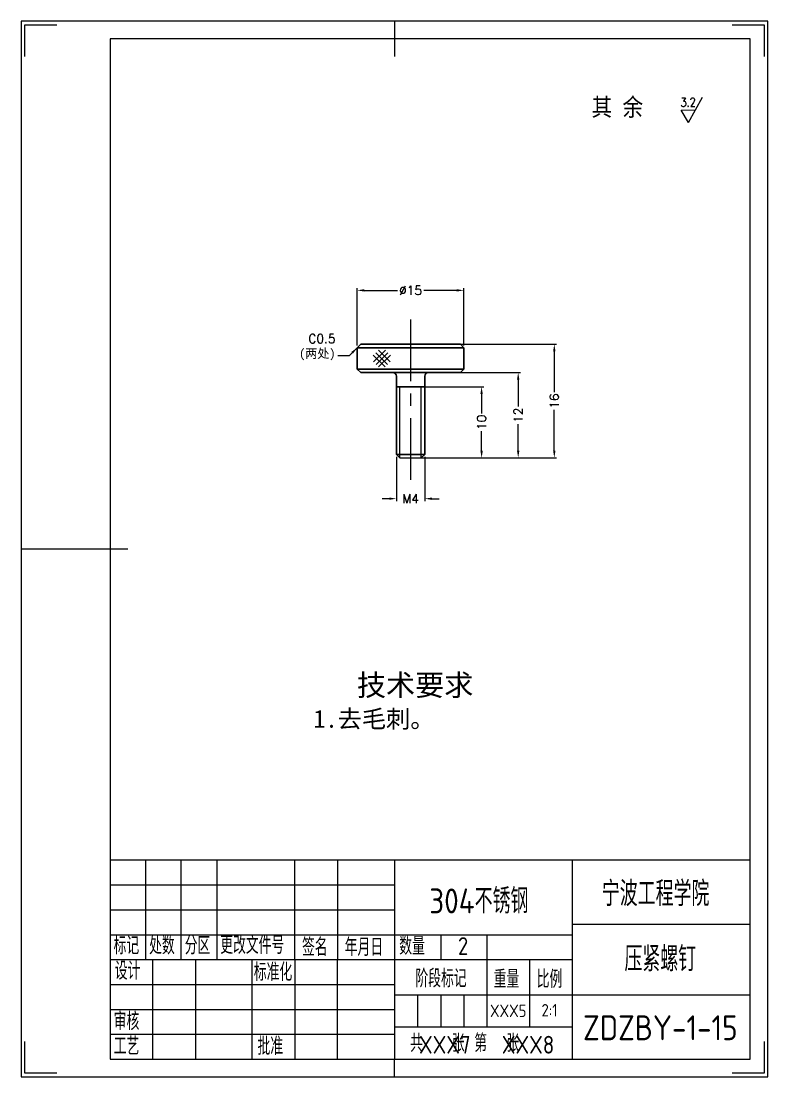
# Model space of a CAD drawing. Header units: millimetres. Extents: x 348 to 7549, y -2121 to -1262.
# Drawn here: x 6328.6 to 6538.6, y -2121.3 to -1824.3 of the extents above; entities that cross this region are included whole.
import ezdxf
from ezdxf.enums import TextEntityAlignment as Align

# ---------------------------------------------------------------- set-up
doc = ezdxf.new("R2010")
doc.units = ezdxf.units.MM
doc.header["$LTSCALE"] = 46.255
doc.header["$PDMODE"] = 3
doc.header["$PDSIZE"] = 8
doc.linetypes.add('CENTER', pattern=[0.6, 0.375, -0.075, 0.075, -0.075])
doc.layers.get('0').update_dxf_attribs({"linetype": 'CONTINUOUS'})
doc.layers.get('Defpoints').update_dxf_attribs({"linetype": 'CONTINUOUS'})
doc.layers.add('02___PRT_ALL_AXES', color=7, linetype='CONTINUOUS')
for name, color, linetype, lineweight in [('dim', 82, 'CONTINUOUS', 9), ('中心线', 2, 'CENTER', 13), ('图框_内框线', 5, 'CONTINUOUS', 13), ('图框_外框线', 7, 'CONTINUOUS', 13), ('图框_标题栏属性', 1, 'CONTINUOUS', 13), ('图框_标题栏文字', 6, 'CONTINUOUS', 13), ('图框_角线', 5, 'CONTINUOUS', 13), ('尺寸线', 80, 'CONTINUOUS', 13), ('文字', 3, 'CONTINUOUS', 13), ('粗实线', 7, 'CONTINUOUS', 20), ('细实线', 20, 'CONTINUOUS', 13)]:
    doc.layers.add(name, color=color, linetype=linetype, lineweight=lineweight)
doc.styles.add('ROMANC', font='romanc.shx', dxfattribs={"bigfont": 'gbcbig.shx'})
doc.styles.get("Standard").update_dxf_attribs({"font": 'txt', "width": 0.85, "bigfont": 'gbcbig.shx'})
doc.styles.add('TXT08', font='txt.shx', dxfattribs={"width": 0.8, "bigfont": 'gbcbig.shx'})
doc.styles.add('宋体', font='SimSun.ttf')
doc.styles.add('工程字', font='gbenor.shx', dxfattribs={"bigfont": 'gbcbig.shx'})
doc.dimstyles.new('YanXiu', dxfattribs={"dimtxt": 2.5, "dimasz": 2.2, "dimexe": 0.66, "dimexo": 0.66, "dimgap": 0.66, "dimtad": 0, "dimtoh": 1, "dimdsep": 46, "dimtxsty": 'ROMANC', "dimcen": 0, "dimclrd": 256, "dimclre": 131, "dimclrt": 42, "dimazin": 2, "dimtfac": 1, "dimtofl": 0, "dimtmove": 0, "dimatfit": 3, "dimfxl": 1, "dimlwd": 5, "dimlwe": 5, "dimarcsym": 0})

# ---------------------------------------------------------------- blocks, each defined once
blk = doc.blocks.new('*D158')
at = {"layer": 'Defpoints', "color": 0, "transparency": 16777216}
for p in [(6453.14, -1900), (6423.14, -1916.13), (6453.14, -1916.13)]:
    blk.add_point(p, dxfattribs=at)
at = {"layer": 'dim', "color": 131, "lineweight": 5, "transparency": 16777216}
for p, q in [((6423.14, -1915.47), (6423.14, -1899.34)), ((6453.14, -1915.47), (6453.14, -1899.34))]:
    blk.add_line(p, q, dxfattribs=at)
at = {"layer": 'dim', "lineweight": 5, "transparency": 16777216}
for p, q in [((6425.14, -1900), (6434.44, -1900)), ((6451.14, -1900), (6441.84, -1900))]:
    blk.add_line(p, q, dxfattribs=at)
at = {"layer": 'dim', "transparency": 16777216}
for points in [[(6425.14, -1899.67), (6425.14, -1900.33), (6423.14, -1900)], [(6451.14, -1899.67), (6451.14, -1900.33), (6453.14, -1900)]]:
    blk.add_solid(points, dxfattribs=at)
at = {"layer": 'dim', "color": 42, "transparency": 16777216, "insert": (6438.14, -1900), "char_height": 2.5, "attachment_point": 5, "style": 'ROMANC'}
blk.add_mtext('%%c15', dxfattribs=at)
blk = doc.blocks.new('*D159')
at = {"layer": 'Defpoints', "color": 0, "transparency": 16777216}
for p in [(6434.14, -1946.13), (6442.14, -1946.13), (6442.14, -1958.6)]:
    blk.add_point(p, dxfattribs=at)
at = {"layer": 'dim', "color": 131, "lineweight": 5, "transparency": 16777216}
for p, q in [((6434.14, -1946.79), (6434.14, -1959.26)), ((6442.14, -1946.79), (6442.14, -1959.26))]:
    blk.add_line(p, q, dxfattribs=at)
at = {"layer": 'dim', "lineweight": 5, "transparency": 16777216}
for p, q in [((6432.14, -1958.6), (6430.14, -1958.6)), ((6444.14, -1958.6), (6446.14, -1958.6))]:
    blk.add_line(p, q, dxfattribs=at)
at = {"layer": 'dim', "transparency": 16777216}
for points in [[(6432.14, -1958.27), (6432.14, -1958.93), (6434.14, -1958.6)], [(6444.14, -1958.27), (6444.14, -1958.93), (6442.14, -1958.6)]]:
    blk.add_solid(points, dxfattribs=at)
at = {"layer": 'dim', "color": 42, "transparency": 16777216, "insert": (6438.14, -1958.6), "char_height": 2.5, "attachment_point": 5, "style": 'ROMANC'}
blk.add_mtext('M4', dxfattribs=at)
blk = doc.blocks.new('*D160')
at = {"layer": 'Defpoints', "color": 0, "transparency": 16777216}
for p in [(6438.14, -1923.13), (6468.41, -1923.13), (6438.14, -1947.13)]:
    blk.add_point(p, dxfattribs=at)
at = {"layer": 'dim', "color": 131, "lineweight": 5, "transparency": 16777216}
for p, q in [((6438.8, -1923.13), (6469.07, -1923.13)), ((6438.8, -1947.13), (6469.07, -1947.13))]:
    blk.add_line(p, q, dxfattribs=at)
at = {"layer": 'dim', "lineweight": 5, "transparency": 16777216}
for p, q in [((6468.41, -1925.13), (6468.41, -1932.63)), ((6468.41, -1945.13), (6468.41, -1937.64))]:
    blk.add_line(p, q, dxfattribs=at)
at = {"layer": 'dim', "transparency": 16777216}
for points in [[(6468.07, -1925.13), (6468.74, -1925.13), (6468.41, -1923.13)], [(6468.07, -1945.13), (6468.74, -1945.13), (6468.41, -1947.13)]]:
    blk.add_solid(points, dxfattribs=at)
at = {"layer": 'dim', "color": 42, "transparency": 16777216, "insert": (6468.41, -1935.13), "char_height": 2.5, "attachment_point": 5, "rotation": 90, "style": 'ROMANC'}
blk.add_mtext('12', dxfattribs=at)
blk = doc.blocks.new('*D161')
at = {"layer": 'Defpoints', "color": 0, "transparency": 16777216}
for p in [(6438.14, -1915.13), (6438.14, -1947.13), (6478.56, -1947.13)]:
    blk.add_point(p, dxfattribs=at)
at = {"layer": 'dim', "color": 131, "lineweight": 5, "transparency": 16777216}
for p, q in [((6438.8, -1915.13), (6479.22, -1915.13)), ((6438.8, -1947.13), (6479.22, -1947.13))]:
    blk.add_line(p, q, dxfattribs=at)
at = {"layer": 'dim', "lineweight": 5, "transparency": 16777216}
for p, q in [((6478.56, -1917.13), (6478.56, -1928.63)), ((6478.56, -1945.13), (6478.56, -1933.64))]:
    blk.add_line(p, q, dxfattribs=at)
at = {"layer": 'dim', "transparency": 16777216}
for points in [[(6478.23, -1917.13), (6478.9, -1917.13), (6478.56, -1915.13)], [(6478.23, -1945.13), (6478.9, -1945.13), (6478.56, -1947.13)]]:
    blk.add_solid(points, dxfattribs=at)
at = {"layer": 'dim', "color": 42, "transparency": 16777216, "insert": (6478.56, -1931.13), "char_height": 2.5, "attachment_point": 5, "rotation": 90, "style": 'ROMANC'}
blk.add_mtext('16', dxfattribs=at)
blk = doc.blocks.new('*D162')
at = {"layer": 'Defpoints', "color": 0, "transparency": 16777216}
for p in [(6438.14, -1927.13), (6438.14, -1947.13), (6458.12, -1947.13)]:
    blk.add_point(p, dxfattribs=at)
at = {"layer": 'dim', "color": 131, "lineweight": 5, "transparency": 16777216}
for p, q in [((6438.8, -1927.13), (6458.78, -1927.13)), ((6438.8, -1947.13), (6458.78, -1947.13))]:
    blk.add_line(p, q, dxfattribs=at)
at = {"layer": 'dim', "lineweight": 5, "transparency": 16777216}
for p, q in [((6458.12, -1929.13), (6458.12, -1934.63)), ((6458.12, -1945.13), (6458.12, -1939.64))]:
    blk.add_line(p, q, dxfattribs=at)
at = {"layer": 'dim', "transparency": 16777216}
for points in [[(6457.78, -1929.13), (6458.45, -1929.13), (6458.12, -1927.13)], [(6457.78, -1945.13), (6458.45, -1945.13), (6458.12, -1947.13)]]:
    blk.add_solid(points, dxfattribs=at)
at = {"layer": 'dim', "color": 42, "transparency": 16777216, "insert": (6458.12, -1937.13), "char_height": 2.5, "attachment_point": 5, "rotation": 90, "style": 'ROMANC'}
blk.add_mtext('10', dxfattribs=at)

msp = doc.modelspace()

# ---------------------------------------------------------------- linework, layer by layer
at = {"color": 7, "linetype": 'Continuous'}
for p, q in [((6424.14045, -1915.13225), (6423.14045, -1916.13225)), ((6424.14045, -1915.13225), (6452.14045, -1915.13225)), ((6452.14045, -1915.13225), (6453.14045, -1916.13225)), ((6423.14045, -1916.13225), (6453.14045, -1916.13225)), ((6424.14045, -1923.13225), (6423.14045, -1922.13225)), ((6423.14045, -1922.13225), (6453.14045, -1922.13225)), ((6424.14045, -1923.13225), (6452.14045, -1923.13225)), ((6452.14045, -1923.13225), (6453.14045, -1922.13225)), ((6442.14045, -1927.13225), (6434.14045, -1927.13225)), ((6434.14045, -1946.13225), (6442.14045, -1946.13225)), ((6435.14046, -1947.13224), (6434.14046, -1946.13223)), ((6441.14043, -1947.13224), (6442.14043, -1946.13223))]:
    msp.add_line(p, q, dxfattribs=at)
for centre, start, end in [((6433.14045, -1924.13225), 0, 90), ((6443.14045, -1924.13225), 90, 180)]:
    msp.add_arc(centre, 1, start, end, dxfattribs=at)
at = {"layer": '02___PRT_ALL_AXES', "color": 7, "linetype": 'Continuous'}
for p, q in [((6423.14045, -1916.13225), (6423.14045, -1922.13225)), ((6453.14045, -1916.13225), (6453.14045, -1922.13225)), ((6434.14045, -1924.13225), (6434.14045, -1946.13225)), ((6442.14045, -1924.13225), (6442.14045, -1946.13225))]:
    msp.add_line(p, q, dxfattribs=at)
at = {"layer": 'dim'}
for p, q in [((6516.31628, -1852.73425), (6520.22413, -1845.65879)), ((6514.22948, -1849.27323), (6518.27021, -1849.19652)), ((6516.31628, -1852.73425), (6514.22948, -1849.27323))]:
    msp.add_line(p, q, dxfattribs=at)
at = {"layer": '中心线'}
msp.add_line((6438.14045, -1908.23257), (6438.14045, -1953.4547), dxfattribs=at)
at = {"layer": '图框_内框线'}
for points in [[(6433.62281, -1824.25676), (6433.62281, -1834.25676)], [(6328.62281, -1972.75676), (6358.62281, -1972.75676)], [(6533.62281, -2060.25676), (6353.62281, -2060.25676), (6353.62281, -2116.25676), (6533.62281, -2116.25676), (6533.62281, -2060.25676)], [(6433.62281, -2121.25676), (6433.62281, -2116.25676)]]:
    msp.add_lwpolyline(points, dxfattribs=at)
msp.add_lwpolyline([(6353.62281, -2116.25676), (6533.62281, -2116.25676), (6533.62281, -1829.25676), (6353.62281, -1829.25676)], close=True, dxfattribs=at)
at = {"layer": '图框_外框线'}
msp.add_lwpolyline([(6328.62281, -2121.25676), (6538.62281, -2121.25676), (6538.62281, -1824.25676), (6328.62281, -1824.25676)], close=True, dxfattribs=at)
at = {"layer": '图框_角线', "flags": 128}
for points in [[(6329.62281, -1834.25676), (6329.62281, -1825.25676), (6338.62281, -1825.25676)], [(6528.62281, -1825.25676), (6537.62281, -1825.25676), (6537.62281, -1834.25676)], [(6338.62281, -2120.25676), (6329.62281, -2120.25676), (6329.62281, -2111.25676)], [(6537.62281, -2111.25676), (6537.62281, -2120.25676), (6528.62281, -2120.25676)]]:
    msp.add_lwpolyline(points, dxfattribs=at)
at = {"layer": '尺寸线'}
for p, q in [((6427.66781, -1918.24294), (6430.97406, -1921.5459)), ((6427.75047, -1920.13098), (6431.05672, -1916.82803)), ((6428.37456, -1917.53548), (6431.68081, -1920.83844)), ((6428.45722, -1920.83844), (6431.76347, -1917.53548)), ((6429.08131, -1916.82803), (6432.38757, -1920.13098)), ((6429.16398, -1921.5459), (6432.47023, -1918.24294)), ((6363.62281, -2060.25676), (6363.62281, -2088.25676)), ((6373.62281, -2088.25676), (6373.62281, -2060.25676)), ((6383.62281, -2060.25676), (6383.62281, -2088.25676)), ((6405.62281, -2088.25676), (6405.62281, -2060.25676)), ((6417.62281, -2060.25676), (6417.62281, -2088.25676)), ((6433.62281, -2060.25676), (6433.62281, -2116.25676)), ((6483.62281, -2060.25676), (6483.62281, -2116.25676)), ((6353.62281, -2067.25676), (6433.62281, -2067.25676)), ((6353.62281, -2074.25676), (6433.62281, -2074.25676)), ((6483.62281, -2078.25676), (6533.62281, -2078.25676)), ((6353.62281, -2081.25676), (6483.62281, -2081.25676)), ((6446.62281, -2081.25676), (6446.62281, -2088.25676)), ((6459.62281, -2081.25676), (6459.62281, -2107.25676)), ((6353.62281, -2088.25676), (6483.62281, -2088.25676)), ((6365.62281, -2116.25676), (6365.62281, -2088.25676)), ((6377.62281, -2088.25676), (6377.62281, -2116.25676)), ((6393.62281, -2116.25676), (6393.62281, -2088.25676)), ((6405.62281, -2088.25676), (6405.62281, -2116.25676)), ((6417.62281, -2116.25676), (6417.62281, -2088.25676)), ((6471.62281, -2088.25676), (6471.62281, -2107.25676)), ((6353.62281, -2095.25676), (6433.62281, -2095.25676)), ((6533.62281, -2098.25676), (6433.62281, -2098.25676)), ((6440.12281, -2098.25676), (6440.12281, -2107.25676)), ((6446.62281, -2098.25676), (6446.62281, -2107.25676)), ((6453.12281, -2098.25676), (6453.12281, -2107.25676)), ((6353.62281, -2102.25676), (6433.62281, -2102.25676)), ((6483.62281, -2107.25676), (6433.62281, -2107.25676)), ((6353.62281, -2109.25676), (6433.62281, -2109.25676))]:
    msp.add_line(p, q, dxfattribs=at)
at = {"layer": '粗实线'}
msp.add_line((6435.14046, -1947.13224), (6441.14043, -1947.13224), dxfattribs=at)
at = {"layer": '细实线'}
for p, q in [((6435.14046, -1947.13224), (6435.14046, -1927.13225)), ((6441.14043, -1947.13224), (6441.14043, -1927.13225))]:
    msp.add_line(p, q, dxfattribs=at)

# ---------------------------------------------------------------- texts
at = {"layer": 'dim', "style": 'TXT08', "width": 0.8}
msp.add_text('3.2', height=2.5, rotation=1.0876714, dxfattribs=at).set_placement((6516.20888, -1847.07723), align=Align.MIDDLE)
at = {"layer": 'dim', "color": 42, "insert": (6417.02425, -1919.67165), "char_height": 2.5, "attachment_point": 9, "style": 'ROMANC'}
msp.add_mtext('C0.5\\P{\\fFangSong|b0|i0|c134|p49;(两处)}', dxfattribs=at)
at = {"layer": '中心线', "insert": (6402.64123, -2008.03866), "char_height": 8, "width": 94.3756905, "attachment_point": 1, "style": '宋体'}
msp.add_mtext('{\\H0.75x;     技术要求\\P  \\H0.83333x;1.去毛刺。}', dxfattribs=at)
at = {"layer": '图框_标题栏属性', "style": '工程字'}
for tag, text, p in [('宁波工程学院', 'xxx2', (6507.05534, -2069.32496)), ('304不锈钢', 'xxx1', (6457.34505, -2071.41513)), ('压紧螺钉', 'xxx3', (6508.36987, -2087.72343)), ('ZDZBY-1-15', 'xxx4', (6508.36987, -2107.43608))]:
    msp.add_attdef(tag, text=text, height=7, dxfattribs=at).set_placement(p, align=Align.MIDDLE)
for tag, text, height, p in [('XXX5', 'xxx5', 3.5, (6465.60114, -2102.67294)), ('2:1', 'xxx6', 3.5, (6477.22333, -2102.51391)), ('XXX7', 'xxx7', 5, (6447.76982, -2112.21422)), ('XXX8', 'xxx8', 5, (6471.17342, -2112.21422))]:
    msp.add_attdef(tag, text=text, height=height, dxfattribs=at).set_placement(p, align=Align.MIDDLE_CENTER)
at = {"layer": '图框_标题栏文字', "style": '工程字'}
for s, p in [('标记', (6354.62281, -2086.81804)), ('处数', (6364.62281, -2086.81804)), ('分区', (6374.62281, -2086.81804)), ('更改文件号', (6384.62281, -2086.66963)), ('签名', (6407.62281, -2087.25676)), ('年月日', (6419.62281, -2087.25676)), ('数量', (6434.95743, -2086.90829)), ('2', (6451.46308, -2086.95146)), ('设计', (6354.95743, -2093.90829)), ('标准化', (6394.06183, -2094.25676)), ('阶段标记', (6439.51359, -2096.05676)), ('重量', (6461.51359, -2096.25676)), ('比例', (6473.62281, -2096.25676)), ('审核', (6354.66788, -2108.10837)), ('工艺', (6354.66788, -2115.10837)), ('批准', (6395.09284, -2115.10837)), ('共   张 第  张', (6438.02353, -2114.25676))]:
    msp.add_text(s, height=5, dxfattribs=at).set_placement(p)
at = {"layer": '文字', "insert": (6489.04409, -1845.9347), "char_height": 5, "width": 46.5466241, "attachment_point": 1}
msp.add_mtext('{\\fSimSun|b0|i0|c134|p2;其 余} ', dxfattribs=at)

# ---------------------------------------------------------------- dimensions: what is measured, and where the dimension line sits
at = {"layer": 'dim'}
for base, p1, p2, text, override, picture, middle in [((6453.14045, -1899.99912), (6423.14045, -1916.13225), (6453.14045, -1916.13225), '%%c<>', {"dimasz": 2, "dimlfac": 0.5}, '*D158', (6438.14045, -1899.99912)), ((6442.14045, -1958.60007), (6434.14045, -1946.13225), (6442.14045, -1946.13221), 'M4', {"dimasz": 2}, '*D159', (6438.14045, -1958.60007))]:
    dim = msp.add_linear_dim(base=base, p1=p1, p2=p2, text=text, dimstyle='YanXiu', override=override, dxfattribs=at)
    dim.commit()
    dim.dimension.update_dxf_attribs({"geometry": picture, "text_midpoint": middle})
for base, p1, p2, picture, middle in [((6478.56494, -1947.13224), (6438.14045, -1915.13225), (6438.14045, -1947.13224), '*D161', (6478.56494, -1931.13224)), ((6468.40771, -1923.13225), (6438.14045, -1947.13224), (6438.14045, -1923.13225), '*D160', (6468.40771, -1935.13224)), ((6458.11775, -1947.13224), (6438.14045, -1927.13225), (6438.14045, -1947.13224), '*D162', (6458.11775, -1937.13224))]:
    dim = msp.add_linear_dim(base=base, p1=p1, p2=p2, angle=90, dimstyle='YanXiu', override={"dimasz": 2, "dimlfac": 0.5}, dxfattribs=at)
    dim.commit()
    dim.dimension.update_dxf_attribs({"geometry": picture, "text_midpoint": middle})

# ---------------------------------------------------------------- leaders
at = {"layer": 'dim', "annotation_type": 0, "has_hookline": 1, "hookline_direction": 1, "text_width": 9.38571}
msp.add_leader([(6423.14045, -1916.13225), (6420.85606, -1918.42165), (6417.68425, -1918.42165)], dimstyle='YanXiu', override={"dimasz": 2, "dimgap": 0.66, "dimtad": 0}, dxfattribs=at)

doc.saveas('drawing.dxf')
